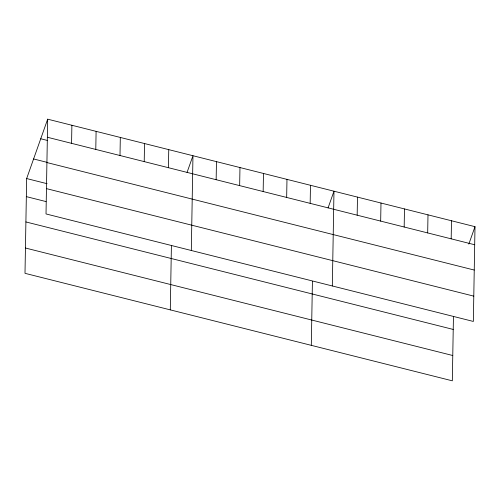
<?xml version="1.0" encoding="UTF-8"?>
<svg xmlns="http://www.w3.org/2000/svg" width="500" height="500" viewBox="0 0 500 500"><rect width="100%" height="100%" fill="white"/><g stroke="black" fill="none" stroke-linecap="round" stroke-linejoin="round"><path stroke-width="0.75" d="M47.675 119.175L46.019 213.944L473.344 321.444L475 226.675L47.675 119.175L26.656 178.556L25 273.325L452.325 380.825L453.444 316.781M71.575 143.338L71.888 125.269M95.787 149.425L96.1 131.356M120 155.519L120.319 137.45M144.219 161.612L144.531 143.544M168.431 167.706L168.75 149.631M170.294 309.875L171.406 245.831M191.312 250.494L192.963 155.725L187.056 172.419M216.15 179.706L216.469 161.637M239.656 185.619L239.969 167.55M263.156 191.531L263.475 173.463M286.663 197.444L286.975 179.375M310.163 203.356L310.481 185.287M311.306 345.35L312.425 281.306M332.325 285.969L333.981 191.2L328.075 207.894M357.169 215.181L357.488 197.113M380.675 221.094L380.988 203.025M404.175 227.013L404.494 208.938M427.681 232.925L427.994 214.85M451.181 238.837L451.5 220.763M468.837 244.094L475 226.675M47.356 137.244L474.688 244.75M40.738 138.769L47.55 140.481M33.587 158.963L47.213 162.387M46.913 162.556L474.244 270.056M26.656 178.556L47.088 183.694M46.463 188.631L473.787 296.137M26.337 196.625L46.013 201.575M25.9 221.938L453.225 329.438M25.444 248.012L452.769 355.519"/></g></svg>
